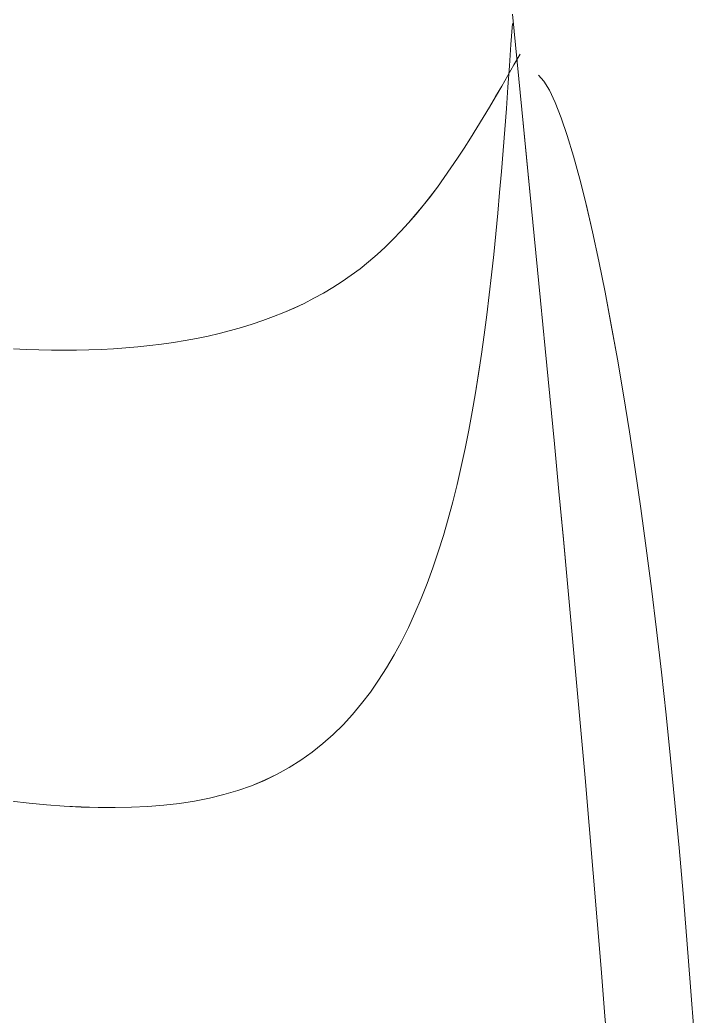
# Model space of a CAD drawing. Header units: centimetres. Extents: x 3695 to 5327, y 1631 to 2449.
# Drawn here: x 4910.52 to 4931.67, y 2006.65 to 2037.9 of the extents above; entities that cross this region are included whole.
import ezdxf

# ---------------------------------------------------------------- set-up
doc = ezdxf.new("R2010")
doc.units = ezdxf.units.CM
doc.layers.add('傢俱', color=7, linetype='Continuous', lineweight=15)

# ---------------------------------------------------------------- blocks, each defined once
blk = doc.blocks.new('沙發030')
for p, q in [((-188.478, -202.691), (-188.571, -201.196)), ((-191.179, -203.565), (-191.264, -202.077)), ((-188.382, -204.186), (-188.478, -202.691)), ((-191.088, -205.037), (-191.179, -203.565)), ((-188.284, -205.682), (-188.382, -204.186)), ((-190.992, -206.49), (-191.088, -205.037)), ((-188.183, -207.178), (-188.284, -205.682)), ((-190.889, -207.924), (-190.992, -206.49)), ((-188.079, -208.674), (-188.183, -207.178)), ((-190.781, -209.338), (-190.889, -207.924)), ((-187.973, -210.171), (-188.079, -208.674)), ((-190.667, -210.731), (-190.781, -209.338)), ((-175.717, -209.642), (-175.238, -209.576)), ((-175.238, -209.576), (-174.748, -209.527)), ((-174.748, -209.527), (-174.248, -209.495)), ((-174.248, -209.495), (-173.739, -209.478)), ((-173.739, -209.478), (-173.22, -209.476)), ((-173.22, -209.476), (-172.694, -209.488)), ((-172.694, -209.488), (-172.16, -209.513)), ((-172.16, -209.513), (-171.62, -209.55)), ((-171.62, -209.55), (-171.075, -209.598)), ((-171.075, -209.598), (-170.524, -209.658)), ((-177.507, -210.092), (-177.08, -209.95)), ((-177.08, -209.95), (-176.639, -209.828)), ((-176.639, -209.828), (-176.184, -209.726)), ((-176.184, -209.726), (-175.717, -209.642)), ((-170.524, -209.658), (-169.97, -209.727)), ((-187.866, -211.669), (-187.973, -210.171)), ((-178.317, -210.44), (-177.92, -210.256)), ((-177.92, -210.256), (-177.507, -210.092)), ((-178.701, -210.645), (-178.317, -210.44)), ((-190.547, -212.102), (-190.667, -210.731)), ((-179.425, -211.114), (-179.07, -210.87)), ((-179.07, -210.87), (-178.701, -210.645)), ((-179.767, -211.378), (-179.425, -211.114)), ((-180.095, -211.66), (-179.767, -211.378)), ((-187.756, -213.167), (-187.866, -211.669)), ((-180.411, -211.961), (-180.095, -211.66)), ((-190.422, -213.45), (-190.547, -212.102)), ((-180.714, -212.28), (-180.411, -211.961)), ((-181.005, -212.616), (-180.714, -212.28)), ((-181.284, -212.968), (-181.005, -212.616)), ((-181.551, -213.338), (-181.284, -212.968)), ((-187.644, -214.665), (-187.756, -213.167)), ((-181.807, -213.723), (-181.551, -213.338)), ((-190.29, -214.774), (-190.422, -213.45)), ((-182.052, -214.124), (-181.807, -213.723)), ((-182.287, -214.541), (-182.052, -214.124)), ((-182.511, -214.972), (-182.287, -214.541)), ((-190.152, -216.073), (-190.29, -214.774)), ((-187.531, -216.163), (-187.644, -214.665)), ((-182.724, -215.417), (-182.511, -214.972)), ((-182.929, -215.876), (-182.724, -215.417)), ((-183.123, -216.349), (-182.929, -215.876)), ((-190.009, -217.346), (-190.152, -216.073)), ((-187.416, -217.662), (-187.531, -216.163)), ((-183.309, -216.834), (-183.123, -216.349)), ((-183.486, -217.332), (-183.309, -216.834)), ((-189.859, -218.593), (-190.009, -217.346)), ((-183.654, -217.842), (-183.486, -217.332)), ((-187.299, -219.161), (-187.416, -217.662)), ((-183.814, -218.363), (-183.654, -217.842)), ((-183.967, -218.896), (-183.814, -218.363)), ((-189.704, -219.811), (-189.859, -218.593)), ((-184.111, -219.44), (-183.967, -218.896)), ((-187.182, -220.66), (-187.299, -219.161)), ((-184.249, -219.993), (-184.111, -219.44)), ((-189.542, -221.001), (-189.704, -219.811)), ((-184.38, -220.557), (-184.249, -219.993)), ((-184.504, -221.13), (-184.38, -220.557)), ((-187.063, -222.16), (-187.182, -220.66)), ((-189.375, -222.159), (-189.542, -221.001)), ((-184.621, -221.711), (-184.504, -221.13)), ((-184.733, -222.302), (-184.621, -221.711)), ((-189.203, -223.28), (-189.375, -222.159)), ((-186.942, -223.66), (-187.063, -222.16)), ((-184.839, -222.9), (-184.733, -222.302)), ((-184.94, -223.506), (-184.839, -222.9)), ((-189.027, -224.359), (-189.203, -223.28)), ((-186.822, -225.16), (-186.942, -223.66)), ((-185.036, -224.119), (-184.94, -223.506)), ((-175.286, -224.033), (-174.916, -223.986)), ((-174.916, -223.986), (-174.543, -223.947)), ((-174.543, -223.947), (-174.166, -223.913)), ((-174.166, -223.913), (-173.787, -223.887)), ((-173.787, -223.887), (-173.405, -223.867)), ((-173.405, -223.867), (-173.02, -223.852)), ((-173.02, -223.852), (-172.633, -223.844)), ((-172.633, -223.844), (-172.244, -223.842)), ((-172.244, -223.842), (-171.852, -223.845)), ((-171.852, -223.845), (-171.459, -223.853)), ((-171.459, -223.853), (-171.064, -223.867)), ((-171.064, -223.867), (-170.667, -223.886)), ((-170.667, -223.886), (-170.269, -223.91)), ((-185.127, -224.739), (-185.036, -224.119)), ((-177.079, -224.376), (-176.729, -224.292)), ((-176.729, -224.292), (-176.374, -224.216)), ((-176.374, -224.216), (-176.015, -224.148)), ((-176.015, -224.148), (-175.652, -224.087)), ((-175.652, -224.087), (-175.286, -224.033)), ((-188.847, -225.391), (-189.027, -224.359)), ((-178.104, -224.675), (-177.767, -224.567)), ((-177.767, -224.567), (-177.426, -224.467)), ((-177.426, -224.467), (-177.079, -224.376)), ((-185.213, -225.365), (-185.127, -224.739)), ((-179.085, -225.051), (-178.763, -224.917)), ((-178.763, -224.917), (-178.436, -224.792)), ((-178.436, -224.792), (-178.104, -224.675)), ((-186.7, -226.66), (-186.822, -225.16)), ((-179.712, -225.347), (-179.402, -225.194)), ((-179.402, -225.194), (-179.085, -225.051)), ((-188.665, -226.371), (-188.847, -225.391)), ((-185.296, -225.996), (-185.213, -225.365)), ((-180.316, -225.679), (-180.017, -225.508)), ((-180.017, -225.508), (-179.712, -225.347)), ((-180.896, -226.051), (-180.609, -225.86)), ((-180.609, -225.86), (-180.316, -225.679)), ((-185.375, -226.634), (-185.296, -225.996)), ((-181.176, -226.252), (-180.896, -226.051)), ((-188.481, -227.294), (-188.665, -226.371)), ((-181.716, -226.685), (-181.449, -226.464)), ((-181.449, -226.464), (-181.176, -226.252)), ((-186.577, -228.16), (-186.7, -226.66)), ((-185.45, -227.276), (-185.375, -226.634)), ((-181.976, -226.917), (-181.716, -226.685)), ((-182.231, -227.157), (-181.976, -226.917)), ((-188.296, -228.156), (-188.481, -227.294)), ((-185.522, -227.922), (-185.45, -227.276)), ((-182.722, -227.665), (-182.479, -227.407)), ((-182.479, -227.407), (-182.231, -227.157)), ((-182.959, -227.932), (-182.722, -227.665)), ((-185.592, -228.573), (-185.522, -227.922)), ((-183.192, -228.205), (-182.959, -227.932)), ((-188.111, -228.951), (-188.296, -228.156)), ((-186.454, -229.66), (-186.577, -228.16)), ((-183.42, -228.486), (-183.192, -228.205)), ((-185.658, -229.227), (-185.592, -228.573)), ((-183.644, -228.773), (-183.42, -228.486)), ((-187.927, -229.674), (-188.111, -228.951)), ((-183.864, -229.067), (-183.644, -228.773)), ((-185.723, -229.884), (-185.658, -229.227)), ((-184.08, -229.366), (-183.864, -229.067)), ((-184.293, -229.67), (-184.08, -229.366)), ((-187.743, -230.32), (-187.927, -229.674)), ((-186.331, -231.161), (-186.454, -229.66)), ((-185.786, -230.544), (-185.723, -229.884)), ((-184.503, -229.979), (-184.293, -229.67)), ((-184.71, -230.292), (-184.503, -229.979)), ((-187.561, -230.885), (-187.743, -230.32)), ((-185.847, -231.206), (-185.786, -230.544)), ((-184.914, -230.609), (-184.71, -230.292)), ((-185.117, -230.929), (-184.914, -230.609)), ((-187.383, -231.363), (-187.561, -230.885)), ((-186.207, -232.661), (-186.331, -231.161)), ((-185.317, -231.252), (-185.117, -230.929)), ((-187.207, -231.75), (-187.383, -231.363)), ((-185.907, -231.87), (-185.847, -231.206)), ((-185.516, -231.578), (-185.317, -231.252)), ((-187.037, -232.04), (-187.207, -231.75)), ((-185.714, -231.905), (-185.516, -231.578)), ((-186.871, -232.228), (-187.037, -232.04)), ((-185.966, -232.535), (-185.907, -231.87)), ((-185.911, -232.234), (-185.714, -231.905)), ((-186.107, -232.563), (-185.911, -232.234)), ((-186.303, -232.893), (-186.107, -232.563)), ((-186.084, -234.161), (-186.207, -232.661)), ((-186.024, -233.201), (-185.966, -232.535)), ((-186.082, -233.868), (-186.024, -233.201))]:
    blk.add_line(p, q)

msp = doc.modelspace()

# ---------------------------------------------------------------- linework, layer by layer
at = {"layer": '傢俱'}
for p, q in [((4925.966, 2038.082), (4926.114, 2036.584)), ((4925.97, 2037.788), (4925.923, 2037.121)), ((4925.923, 2037.121), (4925.875, 2036.454)), ((4926.206, 2036.818), (4926.016, 2036.484)), ((4926.016, 2036.484), (4925.825, 2036.152)), ((4925.875, 2036.454), (4925.827, 2035.788)), ((4926.114, 2036.584), (4926.262, 2035.085)), ((4925.825, 2036.152), (4925.633, 2035.82)), ((4926.785, 2036.162), (4926.953, 2035.976)), ((4925.633, 2035.82), (4925.441, 2035.489)), ((4925.827, 2035.788), (4925.778, 2035.123)), ((4926.953, 2035.976), (4927.129, 2035.689)), ((4925.441, 2035.489), (4925.247, 2035.161)), ((4927.129, 2035.689), (4927.311, 2035.305)), ((4925.247, 2035.161), (4925.052, 2034.835)), ((4927.311, 2035.305), (4927.497, 2034.83)), ((4925.778, 2035.123), (4925.727, 2034.46)), ((4926.262, 2035.085), (4926.41, 2033.587)), ((4925.052, 2034.835), (4924.855, 2034.511)), ((4927.497, 2034.83), (4927.688, 2034.268)), ((4924.855, 2034.511), (4924.655, 2034.191)), ((4925.727, 2034.46), (4925.675, 2033.799)), ((4927.688, 2034.268), (4927.882, 2033.625)), ((4924.655, 2034.191), (4924.453, 2033.875)), ((4924.453, 2033.875), (4924.249, 2033.562)), ((4925.675, 2033.799), (4925.621, 2033.141)), ((4927.882, 2033.625), (4928.078, 2032.905)), ((4924.249, 2033.562), (4924.041, 2033.255)), ((4926.41, 2033.587), (4926.557, 2032.089)), ((4924.041, 2033.255), (4923.829, 2032.952)), ((4925.621, 2033.141), (4925.565, 2032.486)), ((4923.829, 2032.952), (4923.614, 2032.655)), ((4928.078, 2032.905), (4928.276, 2032.113)), ((4923.395, 2032.364), (4923.172, 2032.08)), ((4923.614, 2032.655), (4923.395, 2032.364)), ((4925.565, 2032.486), (4925.506, 2031.834)), ((4923.172, 2032.08), (4922.943, 2031.802)), ((4926.557, 2032.089), (4926.704, 2030.591)), ((4928.276, 2032.113), (4928.475, 2031.255)), ((4922.943, 2031.802), (4922.71, 2031.532)), ((4925.506, 2031.834), (4925.444, 2031.187)), ((4922.71, 2031.532), (4922.472, 2031.27)), ((4922.472, 2031.27), (4922.227, 2031.016)), ((4925.444, 2031.187), (4925.38, 2030.544)), ((4928.475, 2031.255), (4928.674, 2030.335)), ((4922.227, 2031.016), (4921.977, 2030.772)), ((4921.721, 2030.536), (4921.457, 2030.31)), ((4921.977, 2030.772), (4921.721, 2030.536)), ((4925.38, 2030.544), (4925.311, 2029.905)), ((4926.704, 2030.591), (4926.85, 2029.093)), ((4921.457, 2030.31), (4921.187, 2030.094)), ((4928.674, 2030.335), (4928.872, 2029.357)), ((4920.911, 2029.889), (4920.627, 2029.693)), ((4921.187, 2030.094), (4920.911, 2029.889)), ((4925.311, 2029.905), (4925.239, 2029.272)), ((4920.627, 2029.693), (4920.337, 2029.508)), ((4920.041, 2029.332), (4919.739, 2029.165)), ((4920.337, 2029.508), (4920.041, 2029.332)), ((4925.239, 2029.272), (4925.162, 2028.645)), ((4928.872, 2029.357), (4929.068, 2028.328)), ((4919.431, 2029.008), (4919.116, 2028.86)), ((4919.739, 2029.165), (4919.431, 2029.008)), ((4926.85, 2029.093), (4926.995, 2027.596)), ((4918.797, 2028.72), (4918.472, 2028.59)), ((4919.116, 2028.86), (4918.797, 2028.72)), ((4925.162, 2028.645), (4925.081, 2028.024)), ((4917.807, 2028.354), (4917.466, 2028.249)), ((4918.142, 2028.468), (4917.807, 2028.354)), ((4918.472, 2028.59), (4918.142, 2028.468)), ((4929.068, 2028.328), (4929.261, 2027.253)), ((4916.419, 2027.981), (4916.061, 2027.907)), ((4916.772, 2028.062), (4916.419, 2027.981)), ((4917.122, 2028.152), (4916.772, 2028.062)), ((4917.466, 2028.249), (4917.122, 2028.152)), ((4925.081, 2028.024), (4924.995, 2027.409)), ((4914.592, 2027.682), (4914.217, 2027.642)), ((4914.965, 2027.727), (4914.592, 2027.682)), ((4915.334, 2027.78), (4914.965, 2027.727)), ((4915.699, 2027.84), (4915.334, 2027.78)), ((4916.061, 2027.907), (4915.699, 2027.84)), ((4910.718, 2027.558), (4910.32, 2027.576)), ((4911.115, 2027.546), (4910.718, 2027.558)), ((4911.511, 2027.538), (4911.115, 2027.546)), ((4911.904, 2027.536), (4911.511, 2027.538)), ((4912.295, 2027.539), (4911.904, 2027.536)), ((4912.685, 2027.548), (4912.295, 2027.539)), ((4913.072, 2027.563), (4912.685, 2027.548)), ((4913.456, 2027.583), (4913.072, 2027.563)), ((4913.838, 2027.61), (4913.456, 2027.583)), ((4914.217, 2027.642), (4913.838, 2027.61)), ((4924.995, 2027.409), (4924.904, 2026.802)), ((4926.995, 2027.596), (4927.14, 2026.098)), ((4929.261, 2027.253), (4929.452, 2026.135)), ((4924.904, 2026.802), (4924.808, 2026.202)), ((4924.808, 2026.202), (4924.706, 2025.61)), ((4927.14, 2026.098), (4927.283, 2024.601)), ((4929.452, 2026.135), (4929.638, 2024.98)), ((4924.706, 2025.61), (4924.598, 2025.026)), ((4924.598, 2025.026), (4924.483, 2024.452)), ((4929.638, 2024.98), (4929.818, 2023.792)), ((4927.283, 2024.601), (4927.425, 2023.103)), ((4924.483, 2024.452), (4924.361, 2023.886)), ((4924.361, 2023.886), (4924.233, 2023.33)), ((4929.818, 2023.792), (4929.994, 2022.576)), ((4924.233, 2023.33), (4924.097, 2022.784)), ((4927.425, 2023.103), (4927.566, 2021.606)), ((4924.097, 2022.784), (4923.953, 2022.249)), ((4929.994, 2022.576), (4930.163, 2021.332)), ((4923.953, 2022.249), (4923.801, 2021.725)), ((4923.801, 2021.725), (4923.641, 2021.213)), ((4927.566, 2021.606), (4927.705, 2020.11)), ((4923.641, 2021.213), (4923.473, 2020.712)), ((4930.163, 2021.332), (4930.327, 2020.062)), ((4923.473, 2020.712), (4923.295, 2020.224)), ((4923.295, 2020.224), (4923.108, 2019.748)), ((4927.705, 2020.11), (4927.842, 2018.613)), ((4930.327, 2020.062), (4930.486, 2018.765)), ((4923.108, 2019.748), (4922.911, 2019.286)), ((4922.911, 2019.286), (4922.705, 2018.837)), ((4922.705, 2018.837), (4922.488, 2018.402)), ((4927.842, 2018.613), (4927.978, 2017.117)), ((4930.486, 2018.765), (4930.639, 2017.443)), ((4922.488, 2018.402), (4922.26, 2017.982)), ((4922.26, 2017.982), (4922.022, 2017.577)), ((4922.022, 2017.577), (4921.772, 2017.188)), ((4930.639, 2017.443), (4930.787, 2016.097)), ((4921.772, 2017.188), (4921.511, 2016.814)), ((4927.978, 2017.117), (4928.112, 2015.621)), ((4921.511, 2016.814), (4921.237, 2016.457)), ((4921.237, 2016.457), (4920.952, 2016.116)), ((4920.952, 2016.116), (4920.654, 2015.793)), ((4920.654, 2015.793), (4920.343, 2015.487)), ((4930.787, 2016.097), (4930.929, 2014.729)), ((4920.343, 2015.487), (4920.019, 2015.199)), ((4928.112, 2015.621), (4928.245, 2014.126)), ((4920.019, 2015.199), (4919.682, 2014.93)), ((4919.682, 2014.93), (4919.331, 2014.68)), ((4919.331, 2014.68), (4918.965, 2014.449)), ((4930.929, 2014.729), (4931.065, 2013.338)), ((4918.585, 2014.238), (4918.191, 2014.047)), ((4918.965, 2014.449), (4918.585, 2014.238)), ((4918.191, 2014.047), (4917.781, 2013.877)), ((4928.245, 2014.126), (4928.374, 2012.631)), ((4916.917, 2013.599), (4916.464, 2013.489)), ((4917.356, 2013.728), (4916.917, 2013.599)), ((4917.781, 2013.877), (4917.356, 2013.728)), ((4910.806, 2013.33), (4910.25, 2013.39)), ((4911.357, 2013.279), (4910.806, 2013.33)), ((4915.521, 2013.324), (4915.031, 2013.268)), ((4915.998, 2013.398), (4915.521, 2013.324)), ((4916.464, 2013.489), (4915.998, 2013.398)), ((4931.065, 2013.338), (4931.196, 2011.926)), ((4911.904, 2013.239), (4911.357, 2013.279)), ((4912.444, 2013.211), (4911.904, 2013.239)), ((4912.978, 2013.195), (4912.444, 2013.211)), ((4913.504, 2013.191), (4912.978, 2013.195)), ((4914.023, 2013.202), (4913.504, 2013.191)), ((4914.532, 2013.227), (4914.023, 2013.202)), ((4915.031, 2013.268), (4914.532, 2013.227)), ((4928.374, 2012.631), (4928.502, 2011.136)), ((4931.196, 2011.926), (4931.322, 2010.494)), ((4928.502, 2011.136), (4928.627, 2009.641)), ((4931.322, 2010.494), (4931.442, 2009.042)), ((4928.627, 2009.641), (4928.75, 2008.148)), ((4931.442, 2009.042), (4931.557, 2007.572)), ((4928.75, 2008.148), (4928.87, 2006.654)), ((4931.557, 2007.572), (4931.666, 2006.085))]:
    msp.add_line(p, q, dxfattribs=at)

# ---------------------------------------------------------------- block references
at = {"layer": '傢俱', "rotation": 180.9279815504732}
msp.add_blockref('沙發030', (4743.7, 1800.938), dxfattribs=at)

doc.saveas('drawing.dxf')
